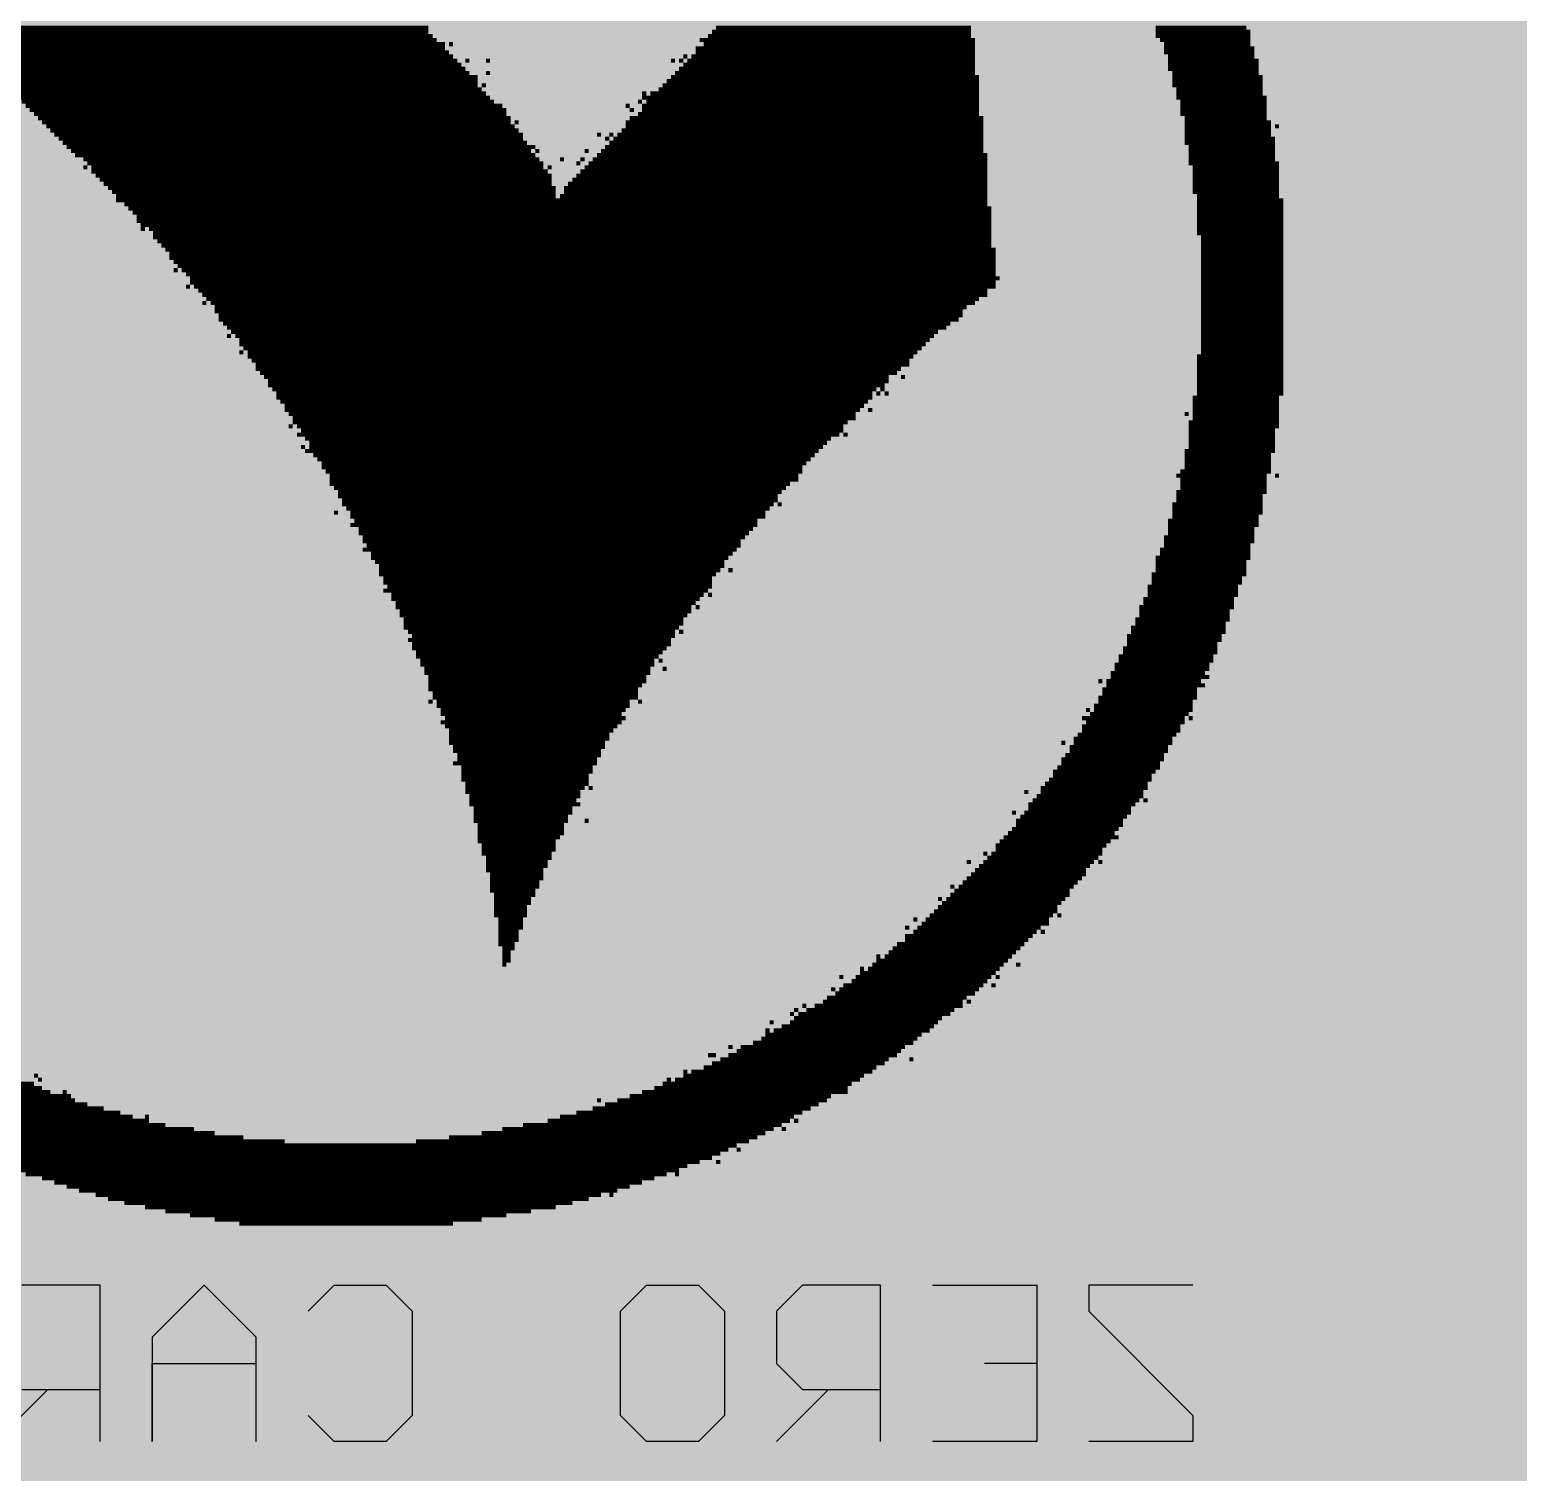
# Model space of a CAD drawing. Header units: millimetres. Extents: x 2.38 to 5.41, y 1.88 to 4.71.
# Drawn here: x 3.041 to 3.4032, y 3.8005 to 4.1515 of the extents above; entities that cross this region are included whole.
import ezdxf

# ---------------------------------------------------------------- set-up
doc = ezdxf.new("R2010")
doc.units = ezdxf.units.MM
doc.header["$MEASUREMENT"] = 0
for name, color, linetype in [('BottomLayer', 5, 'Continuous'), ('BottomOverlay', 54, 'Continuous'), ('BottomSolder', 6, 'Continuous'), ('MultiLayer', 9, 'Continuous'), ('TopLayer', 1, 'Continuous'), ('TopPaste', 8, 'Continuous'), ('TopSolder', 216, 'Continuous'), ('ViaHoleLayer', 16, 'Continuous')]:
    doc.layers.add(name, color=color, linetype=linetype)

# ---------------------------------------------------------------- blocks, each defined once
blk = doc.blocks.new('UC200T_37')
at = {"layer": 'TopLayer'}
for points in [[(0.15748, -0.06496), (0.23622, -0.06496), (0.15748, 0.06496), (0.23622, 0.06496)], [(-0.10236, -0.25394), (-0.02362, -0.25394), (-0.10236, -0.12402), (-0.02362, -0.12402)], [(0.02362, -0.25394), (0.10236, -0.25394), (0.02362, -0.12402), (0.10236, -0.12402)], [(0.15748, -0.25394), (0.23622, -0.25394), (0.15748, -0.12402), (0.23622, -0.12402)]]:
    blk.add_solid(points, dxfattribs=at)
at = {"layer": 'TopPaste'}
for points in [[(0.15748, -0.06496), (0.23622, -0.06496), (0.15748, 0.06496), (0.23622, 0.06496)], [(-0.10236, -0.25394), (-0.02362, -0.25394), (-0.10236, -0.12402), (-0.02362, -0.12402)], [(0.02362, -0.25394), (0.10236, -0.25394), (0.02362, -0.12402), (0.10236, -0.12402)], [(0.15748, -0.25394), (0.23622, -0.25394), (0.15748, -0.12402), (0.23622, -0.12402)]]:
    blk.add_solid(points, dxfattribs=at)
at = {"layer": 'TopSolder'}
for points in [[(0.15348, -0.06896), (0.24022, -0.06896), (0.15348, 0.06896), (0.24022, 0.06896)], [(-0.10636, -0.25794), (-0.01962, -0.25794), (-0.10636, -0.12002), (-0.01962, -0.12002)], [(0.01962, -0.25794), (0.10636, -0.25794), (0.01962, -0.12002), (0.10636, -0.12002)], [(0.15348, -0.25794), (0.24022, -0.25794), (0.15348, -0.12002), (0.24022, -0.12002)]]:
    blk.add_solid(points, dxfattribs=at)

msp = doc.modelspace()

# ---------------------------------------------------------------- linework, layer by layer
at = {"layer": 'BottomLayer'}
for points, const_width in [([(3.386, 3.97468), (3.386, 4.384)], 0.03), ([(3.31817, 3.942), (3.35332, 3.942)], 0.03), ([(3.292, 3.57682), (3.292, 3.91583)], 0.03), ([(3.355, 3.908), (3.366, 3.908)], 0.012), ([(3.387, 3.879), (3.799, 3.879)], 0.012), ([(3.32, 3.562), (3.32, 3.873)], 0.012)]:
    msp.add_lwpolyline(points, dxfattribs=dict(at, const_width=const_width))
for points, const_width in [([(3.386, 3.97468, -0.414214), (3.35332, 3.942)], 0.03), ([(3.415, 3.957, -0.414214), (3.366, 3.908)], 0.012), ([(3.292, 3.91583, -0.414214), (3.31817, 3.942)], 0.03), ([(3.32, 3.873, -0.414214), (3.355, 3.908)], 0.012)]:
    msp.add_lwpolyline(points, format="xyb", dxfattribs=dict(at, const_width=const_width))
for points, const_width in [([(3.3785, 3.97468, 1), (3.3935, 3.97468, 1)], 0.015), ([(3.31067, 3.942, 1), (3.32567, 3.942, 1)], 0.015), ([(3.34582, 3.942, 1), (3.36082, 3.942, 1)], 0.015), ([(3.2845, 3.91583, 1), (3.2995, 3.91583, 1)], 0.015), ([(3.352, 3.908, 1), (3.358, 3.908, 1)], 0.006), ([(3.363, 3.908, 1), (3.369, 3.908, 1)], 0.006), ([(3.38109, 3.879, 1), (3.39291, 3.879, 1)], 0.01181), ([(3.317, 3.873, 1), (3.323, 3.873, 1)], 0.006)]:
    msp.add_lwpolyline(points, format="xyb", close=True, dxfattribs=dict(at, const_width=const_width))
at = {"layer": 'BottomOverlay'}
for p, q in [((3.05809, 3.84599), (3.03909, 3.84599)), ((3.05809, 3.808), (3.05809, 3.84599)), ((3.08341, 3.84599), (3.07075, 3.83333)), ((3.09607, 3.83333), (3.08341, 3.84599)), ((3.10874, 3.83966), (3.11507, 3.84599)), ((3.11507, 3.84599), (3.12773, 3.84599)), ((3.12773, 3.84599), (3.13406, 3.83966)), ((3.18471, 3.83966), (3.19104, 3.84599)), ((3.19104, 3.84599), (3.20371, 3.84599)), ((3.20371, 3.84599), (3.21004, 3.83966)), ((3.22903, 3.84599), (3.2227, 3.83966)), ((3.24802, 3.84599), (3.22903, 3.84599)), ((3.24802, 3.808), (3.24802, 3.84599)), ((3.26069, 3.84599), (3.28601, 3.84599)), ((3.28601, 3.84599), (3.28601, 3.808)), ((3.324, 3.84599), (3.29867, 3.84599)), ((3.29867, 3.84599), (3.29867, 3.83966)), ((3.13406, 3.83966), (3.13406, 3.81433)), ((3.18471, 3.81433), (3.18471, 3.83966)), ((3.21004, 3.83966), (3.21004, 3.81433)), ((3.2227, 3.83966), (3.2227, 3.82699)), ((3.29867, 3.83966), (3.324, 3.81433)), ((3.07075, 3.83333), (3.07075, 3.808)), ((3.09607, 3.808), (3.09607, 3.83333)), ((3.07075, 3.808), (3.07075, 3.82699)), ((3.07075, 3.82699), (3.09607, 3.82699)), ((3.2227, 3.82699), (3.22903, 3.82066)), ((3.28601, 3.82699), (3.27335, 3.82699)), ((3.04542, 3.82066), (3.03276, 3.808)), ((3.03909, 3.82066), (3.05809, 3.82066)), ((3.23536, 3.82066), (3.2227, 3.808)), ((3.22903, 3.82066), (3.24802, 3.82066)), ((3.11507, 3.808), (3.10874, 3.81433)), ((3.13406, 3.81433), (3.12773, 3.808)), ((3.19104, 3.808), (3.18471, 3.81433)), ((3.21004, 3.81433), (3.20371, 3.808)), ((3.324, 3.81433), (3.324, 3.808)), ((3.12773, 3.808), (3.11507, 3.808)), ((3.20371, 3.808), (3.19104, 3.808)), ((3.28601, 3.808), (3.26069, 3.808)), ((3.324, 3.808), (3.29867, 3.808))]:
    msp.add_line(p, q, dxfattribs=at)
at = {"layer": 'BottomOverlay', "const_width": 0.001}
for points in [[(3.018, 4.152), (3.138, 4.152)], [(3.018, 4.151), (3.138, 4.151)], [(3.207, 4.151), (3.27, 4.151)], [(3.208, 4.152), (3.27, 4.152)], [(3.315, 4.152), (3.337, 4.152)], [(3.315, 4.151), (3.338, 4.151)], [(3.02, 4.15), (3.139, 4.15)], [(3.022, 4.149), (3.14, 4.149)], [(3.023, 4.148), (3.142, 4.148)], [(3.024, 4.147), (3.142, 4.147)], [(3.143, 4.148), (3.144, 4.148)], [(3.203, 4.147), (3.271, 4.147)], [(3.204, 4.149), (3.271, 4.149)], [(3.205, 4.148), (3.271, 4.148)], [(3.206, 4.15), (3.27, 4.15)], [(3.315, 4.15), (3.338, 4.15)], [(3.316, 4.149), (3.338, 4.149)], [(3.317, 4.148), (3.338, 4.148)], [(3.317, 4.147), (3.339, 4.147)], [(3.024, 4.146), (3.143, 4.146)], [(3.026, 4.145), (3.144, 4.145)], [(3.028, 4.144), (3.145, 4.144)], [(3.029, 4.143), (3.146, 4.143)], [(3.147, 4.144), (3.148, 4.144)], [(3.152, 4.144), (3.153, 4.144)], [(3.197, 4.144), (3.198, 4.144)], [(3.199, 4.144), (3.2, 4.144)], [(3.2, 4.145), (3.201, 4.145)], [(3.2, 4.143), (3.271, 4.143)], [(3.201, 4.144), (3.271, 4.144)], [(3.202, 4.145), (3.271, 4.145)], [(3.203, 4.146), (3.271, 4.146)], [(3.317, 4.146), (3.339, 4.146)], [(3.318, 4.145), (3.339, 4.145)], [(3.318, 4.144), (3.34, 4.144)], [(3.318, 4.143), (3.34, 4.143)], [(3.03, 4.142), (3.147, 4.142)], [(3.031, 4.141), (3.148, 4.141)], [(3.032, 4.14), (3.15, 4.14)], [(3.152, 4.141), (3.153, 4.141)], [(3.197, 4.14), (3.272, 4.14)], [(3.198, 4.141), (3.271, 4.141)], [(3.199, 4.142), (3.271, 4.142)], [(3.318, 4.142), (3.34, 4.142)], [(3.319, 4.141), (3.34, 4.141)], [(3.319, 4.14), (3.341, 4.14)], [(3.033, 4.139), (3.15, 4.139)], [(3.034, 4.138), (3.15, 4.138)], [(3.035, 4.137), (3.151, 4.137)], [(3.037, 4.136), (3.152, 4.136)], [(3.151, 4.138), (3.152, 4.138)], [(3.19, 4.136), (3.191, 4.136)], [(3.192, 4.136), (3.272, 4.136)], [(3.194, 4.137), (3.272, 4.137)], [(3.195, 4.138), (3.272, 4.138)], [(3.196, 4.139), (3.272, 4.139)], [(3.319, 4.139), (3.341, 4.139)], [(3.319, 4.138), (3.341, 4.138)], [(3.32, 4.137), (3.341, 4.137)], [(3.32, 4.136), (3.341, 4.136)], [(3.038, 4.135), (3.153, 4.135)], [(3.039, 4.134), (3.154, 4.134)], [(3.04, 4.133), (3.156, 4.133)], [(3.186, 4.133), (3.187, 4.133)], [(3.189, 4.134), (3.19, 4.134)], [(3.19, 4.135), (3.272, 4.135)], [(3.19, 4.133), (3.272, 4.133)], [(3.191, 4.134), (3.272, 4.134)], [(3.32, 4.135), (3.342, 4.135)], [(3.321, 4.134), (3.342, 4.134)], [(3.321, 4.133), (3.342, 4.133)], [(3.041, 4.132), (3.157, 4.132)], [(3.042, 4.131), (3.157, 4.131)], [(3.043, 4.13), (3.158, 4.13)], [(3.044, 4.129), (3.158, 4.129)], [(3.159, 4.129), (3.16, 4.129)], [(3.186, 4.129), (3.273, 4.129)], [(3.187, 4.132), (3.188, 4.132)], [(3.187, 4.13), (3.273, 4.13)], [(3.189, 4.131), (3.272, 4.131)], [(3.19, 4.132), (3.272, 4.132)], [(3.321, 4.132), (3.342, 4.132)], [(3.321, 4.131), (3.342, 4.131)], [(3.322, 4.13), (3.342, 4.13)], [(3.322, 4.129), (3.343, 4.129)], [(3.045, 4.128), (3.159, 4.128)], [(3.046, 4.127), (3.16, 4.127)], [(3.047, 4.126), (3.161, 4.126)], [(3.048, 4.125), (3.161, 4.125)], [(3.179, 4.126), (3.18, 4.126)], [(3.181, 4.125), (3.182, 4.125)], [(3.182, 4.126), (3.183, 4.126)], [(3.183, 4.125), (3.273, 4.125)], [(3.184, 4.126), (3.273, 4.126)], [(3.185, 4.127), (3.273, 4.127)], [(3.186, 4.128), (3.273, 4.128)], [(3.322, 4.128), (3.343, 4.128)], [(3.322, 4.127), (3.343, 4.127)], [(3.322, 4.126), (3.343, 4.126)], [(3.322, 4.125), (3.344, 4.125)], [(3.344, 4.128), (3.345, 4.128)], [(3.049, 4.124), (3.162, 4.124)], [(3.05, 4.123), (3.164, 4.123)], [(3.051, 4.122), (3.163, 4.122)], [(3.164, 4.122), (3.165, 4.122)], [(3.176, 4.122), (3.177, 4.122)], [(3.18, 4.122), (3.273, 4.122)], [(3.181, 4.123), (3.273, 4.123)], [(3.182, 4.124), (3.273, 4.124)], [(3.322, 4.124), (3.344, 4.124)], [(3.323, 4.123), (3.344, 4.123)], [(3.323, 4.122), (3.344, 4.122)], [(3.052, 4.121), (3.164, 4.121)], [(3.054, 4.12), (3.165, 4.12)], [(3.054, 4.118), (3.055, 4.118)], [(3.055, 4.119), (3.166, 4.119)], [(3.056, 4.118), (3.166, 4.118)], [(3.167, 4.118), (3.168, 4.118)], [(3.17, 4.12), (3.171, 4.12)], [(3.174, 4.119), (3.175, 4.119)], [(3.175, 4.12), (3.176, 4.12)], [(3.176, 4.118), (3.274, 4.118)], [(3.177, 4.119), (3.274, 4.119)], [(3.178, 4.12), (3.274, 4.12)], [(3.179, 4.121), (3.274, 4.121)], [(3.323, 4.121), (3.344, 4.121)], [(3.323, 4.12), (3.344, 4.12)], [(3.323, 4.119), (3.345, 4.119)], [(3.324, 4.118), (3.345, 4.118)], [(3.056, 4.117), (3.167, 4.117)], [(3.057, 4.116), (3.168, 4.116)], [(3.058, 4.115), (3.168, 4.115)], [(3.059, 4.114), (3.168, 4.114)], [(3.172, 4.114), (3.274, 4.114)], [(3.173, 4.115), (3.274, 4.115)], [(3.174, 4.116), (3.274, 4.116)], [(3.175, 4.117), (3.274, 4.117)], [(3.324, 4.117), (3.345, 4.117)], [(3.324, 4.116), (3.345, 4.116)], [(3.324, 4.115), (3.345, 4.115)], [(3.324, 4.114), (3.345, 4.114)], [(3.06, 4.113), (3.169, 4.113)], [(3.061, 4.112), (3.169, 4.112)], [(3.062, 4.111), (3.169, 4.111)], [(3.17, 4.111), (3.274, 4.111)], [(3.171, 4.113), (3.274, 4.113)], [(3.171, 4.112), (3.274, 4.112)], [(3.324, 4.113), (3.345, 4.113)], [(3.324, 4.112), (3.345, 4.112)], [(3.325, 4.111), (3.345, 4.111)], [(3.062, 4.11), (3.274, 4.11)], [(3.064, 4.109), (3.274, 4.109)], [(3.065, 4.108), (3.275, 4.108)], [(3.066, 4.107), (3.275, 4.107)], [(3.325, 4.11), (3.346, 4.11)], [(3.325, 4.109), (3.346, 4.109)], [(3.325, 4.108), (3.346, 4.108)], [(3.325, 4.107), (3.346, 4.107)], [(3.067, 4.106), (3.275, 4.106)], [(3.067, 4.105), (3.275, 4.105)], [(3.068, 4.104), (3.275, 4.104)], [(3.325, 4.106), (3.346, 4.106)], [(3.325, 4.105), (3.346, 4.105)], [(3.325, 4.104), (3.346, 4.104)], [(3.068, 4.103), (3.069, 4.103)], [(3.07, 4.103), (3.275, 4.103)], [(3.071, 4.102), (3.275, 4.102)], [(3.071, 4.101), (3.275, 4.101)], [(3.072, 4.1), (3.275, 4.1)], [(3.325, 4.103), (3.346, 4.103)], [(3.325, 4.102), (3.346, 4.102)], [(3.326, 4.101), (3.346, 4.101)], [(3.326, 4.1), (3.346, 4.1)], [(3.073, 4.099), (3.275, 4.099)], [(3.074, 4.098), (3.276, 4.098)], [(3.075, 4.097), (3.276, 4.097)], [(3.075, 4.096), (3.276, 4.096)], [(3.326, 4.099), (3.346, 4.099)], [(3.326, 4.098), (3.346, 4.098)], [(3.326, 4.097), (3.346, 4.097)], [(3.326, 4.096), (3.346, 4.096)], [(3.076, 4.095), (3.276, 4.095)], [(3.076, 4.093), (3.077, 4.093)], [(3.077, 4.094), (3.276, 4.094)], [(3.078, 4.093), (3.276, 4.093)], [(3.326, 4.095), (3.346, 4.095)], [(3.326, 4.094), (3.346, 4.094)], [(3.326, 4.093), (3.346, 4.093)], [(3.079, 4.092), (3.276, 4.092)], [(3.079, 4.089), (3.08, 4.089)], [(3.08, 4.091), (3.277, 4.091)], [(3.08, 4.09), (3.276, 4.09)], [(3.081, 4.089), (3.276, 4.089)], [(3.326, 4.092), (3.346, 4.092)], [(3.326, 4.091), (3.346, 4.091)], [(3.326, 4.09), (3.346, 4.09)], [(3.326, 4.089), (3.346, 4.089)], [(3.082, 4.088), (3.274, 4.088)], [(3.083, 4.087), (3.274, 4.087)], [(3.083, 4.085), (3.084, 4.085)], [(3.084, 4.086), (3.272, 4.086)], [(3.085, 4.085), (3.271, 4.085)], [(3.326, 4.088), (3.346, 4.088)], [(3.326, 4.087), (3.346, 4.087)], [(3.326, 4.086), (3.346, 4.086)], [(3.326, 4.085), (3.346, 4.085)], [(3.086, 4.084), (3.269, 4.084)], [(3.086, 4.083), (3.268, 4.083)], [(3.087, 4.082), (3.268, 4.082)], [(3.326, 4.084), (3.346, 4.084)], [(3.326, 4.083), (3.346, 4.083)], [(3.326, 4.082), (3.346, 4.082)], [(3.087, 4.081), (3.267, 4.081)], [(3.088, 4.08), (3.265, 4.08)], [(3.089, 4.079), (3.264, 4.079)], [(3.09, 4.078), (3.262, 4.078)], [(3.326, 4.081), (3.346, 4.081)], [(3.326, 4.08), (3.346, 4.08)], [(3.326, 4.079), (3.346, 4.079)], [(3.326, 4.078), (3.346, 4.078)], [(3.089, 4.077), (3.09, 4.077)], [(3.091, 4.077), (3.261, 4.077)], [(3.092, 4.076), (3.26, 4.076)], [(3.092, 4.075), (3.259, 4.075)], [(3.326, 4.077), (3.346, 4.077)], [(3.326, 4.076), (3.346, 4.076)], [(3.326, 4.075), (3.346, 4.075)], [(3.092, 4.073), (3.093, 4.073)], [(3.093, 4.074), (3.258, 4.074)], [(3.094, 4.073), (3.257, 4.073)], [(3.094, 4.072), (3.256, 4.072)], [(3.095, 4.071), (3.255, 4.071)], [(3.325, 4.072), (3.346, 4.072)], [(3.325, 4.071), (3.346, 4.071)], [(3.326, 4.074), (3.346, 4.074)], [(3.326, 4.073), (3.346, 4.073)], [(3.096, 4.07), (3.255, 4.07)], [(3.096, 4.069), (3.253, 4.069)], [(3.097, 4.068), (3.252, 4.068)], [(3.098, 4.067), (3.25, 4.067)], [(3.253, 4.067), (3.254, 4.067)], [(3.325, 4.07), (3.346, 4.07)], [(3.325, 4.069), (3.346, 4.069)], [(3.325, 4.068), (3.346, 4.068)], [(3.325, 4.067), (3.346, 4.067)], [(3.099, 4.066), (3.25, 4.066)], [(3.099, 4.065), (3.249, 4.065)], [(3.1, 4.064), (3.247, 4.064)], [(3.248, 4.064), (3.249, 4.064)], [(3.325, 4.066), (3.346, 4.066)], [(3.325, 4.065), (3.346, 4.065)], [(3.325, 4.064), (3.346, 4.064)], [(3.101, 4.063), (3.246, 4.063)], [(3.101, 4.062), (3.246, 4.062)], [(3.102, 4.061), (3.245, 4.061)], [(3.103, 4.06), (3.244, 4.06)], [(3.247, 4.063), (3.248, 4.063)], [(3.249, 4.063), (3.25, 4.063)], [(3.324, 4.062), (3.345, 4.062)], [(3.324, 4.061), (3.345, 4.061)], [(3.324, 4.06), (3.345, 4.06)], [(3.325, 4.063), (3.346, 4.063)], [(3.103, 4.059), (3.243, 4.059)], [(3.104, 4.058), (3.242, 4.058)], [(3.105, 4.057), (3.242, 4.057)], [(3.245, 4.059), (3.246, 4.059)], [(3.322, 4.058), (3.323, 4.058)], [(3.324, 4.059), (3.345, 4.059)], [(3.324, 4.058), (3.345, 4.058)], [(3.324, 4.057), (3.345, 4.057)], [(3.104, 4.055), (3.105, 4.055)], [(3.105, 4.056), (3.24, 4.056)], [(3.106, 4.055), (3.239, 4.055)], [(3.106, 4.053), (3.238, 4.053)], [(3.107, 4.054), (3.239, 4.054)], [(3.239, 4.053), (3.24, 4.053)], [(3.323, 4.056), (3.345, 4.056)], [(3.323, 4.055), (3.345, 4.055)], [(3.323, 4.054), (3.344, 4.054)], [(3.323, 4.053), (3.344, 4.053)], [(3.107, 4.05), (3.108, 4.05)], [(3.108, 4.052), (3.236, 4.052)], [(3.108, 4.049), (3.233, 4.049)], [(3.109, 4.051), (3.235, 4.051)], [(3.109, 4.05), (3.234, 4.05)], [(3.322, 4.049), (3.344, 4.049)], [(3.323, 4.052), (3.344, 4.052)], [(3.323, 4.051), (3.344, 4.051)], [(3.323, 4.05), (3.344, 4.05)], [(3.11, 4.048), (3.232, 4.048)], [(3.111, 4.047), (3.231, 4.047)], [(3.112, 4.046), (3.23, 4.046)], [(3.322, 4.048), (3.343, 4.048)], [(3.322, 4.047), (3.343, 4.047)], [(3.322, 4.046), (3.343, 4.046)], [(3.112, 4.045), (3.229, 4.045)], [(3.113, 4.044), (3.229, 4.044)], [(3.114, 4.043), (3.228, 4.043)], [(3.114, 4.042), (3.228, 4.042)], [(3.32, 4.043), (3.342, 4.043)], [(3.321, 4.044), (3.343, 4.044)], [(3.321, 4.042), (3.342, 4.042)], [(3.322, 4.045), (3.343, 4.045)], [(3.344, 4.043), (3.345, 4.043)], [(3.114, 4.041), (3.226, 4.041)], [(3.115, 4.04), (3.225, 4.04)], [(3.116, 4.039), (3.224, 4.039)], [(3.116, 4.038), (3.223, 4.038)], [(3.32, 4.039), (3.342, 4.039)], [(3.32, 4.038), (3.341, 4.038)], [(3.321, 4.041), (3.342, 4.041)], [(3.321, 4.04), (3.342, 4.04)], [(3.117, 4.037), (3.223, 4.037)], [(3.117, 4.036), (3.222, 4.036)], [(3.118, 4.035), (3.221, 4.035)], [(3.223, 4.036), (3.224, 4.036)], [(3.319, 4.036), (3.341, 4.036)], [(3.319, 4.035), (3.341, 4.035)], [(3.32, 4.037), (3.341, 4.037)], [(3.115, 4.034), (3.116, 4.034)], [(3.119, 4.034), (3.22, 4.034)], [(3.119, 4.033), (3.22, 4.033)], [(3.119, 4.031), (3.218, 4.031)], [(3.12, 4.032), (3.218, 4.032)], [(3.318, 4.032), (3.34, 4.032)], [(3.318, 4.031), (3.34, 4.031)], [(3.319, 4.034), (3.341, 4.034)], [(3.319, 4.033), (3.34, 4.033)], [(3.121, 4.03), (3.217, 4.03)], [(3.121, 4.029), (3.216, 4.029)], [(3.122, 4.028), (3.215, 4.028)], [(3.317, 4.028), (3.339, 4.028)], [(3.318, 4.03), (3.339, 4.03)], [(3.318, 4.029), (3.339, 4.029)], [(3.122, 4.027), (3.214, 4.027)], [(3.122, 4.025), (3.213, 4.025)], [(3.123, 4.026), (3.214, 4.026)], [(3.124, 4.024), (3.212, 4.024)], [(3.316, 4.025), (3.338, 4.025)], [(3.316, 4.024), (3.338, 4.024)], [(3.317, 4.027), (3.339, 4.027)], [(3.317, 4.026), (3.338, 4.026)], [(3.124, 4.023), (3.211, 4.023)], [(3.125, 4.022), (3.21, 4.022)], [(3.126, 4.021), (3.21, 4.021)], [(3.126, 4.02), (3.209, 4.02)], [(3.211, 4.02), (3.212, 4.02)], [(3.315, 4.023), (3.338, 4.023)], [(3.315, 4.022), (3.337, 4.022)], [(3.315, 4.021), (3.337, 4.021)], [(3.315, 4.02), (3.337, 4.02)], [(3.126, 4.019), (3.208, 4.019)], [(3.127, 4.018), (3.207, 4.018)], [(3.127, 4.017), (3.207, 4.017)], [(3.314, 4.019), (3.337, 4.019)], [(3.314, 4.018), (3.336, 4.018)], [(3.314, 4.017), (3.336, 4.017)], [(3.127, 4.015), (3.206, 4.015)], [(3.128, 4.016), (3.207, 4.016)], [(3.129, 4.014), (3.205, 4.014)], [(3.129, 4.013), (3.204, 4.013)], [(3.206, 4.014), (3.207, 4.014)], [(3.312, 4.013), (3.334, 4.013)], [(3.313, 4.016), (3.335, 4.016)], [(3.313, 4.015), (3.335, 4.015)], [(3.313, 4.014), (3.335, 4.014)], [(3.13, 4.012), (3.203, 4.012)], [(3.13, 4.011), (3.202, 4.011)], [(3.131, 4.01), (3.202, 4.01)], [(3.131, 4.009), (3.201, 4.009)], [(3.203, 4.011), (3.204, 4.011)], [(3.311, 4.011), (3.334, 4.011)], [(3.311, 4.01), (3.333, 4.01)], [(3.311, 4.009), (3.333, 4.009)], [(3.312, 4.012), (3.334, 4.012)], [(3.132, 4.008), (3.2, 4.008)], [(3.132, 4.007), (3.2, 4.007)], [(3.132, 4.006), (3.199, 4.006)], [(3.309, 4.006), (3.332, 4.006)], [(3.31, 4.008), (3.333, 4.008)], [(3.31, 4.007), (3.332, 4.007)], [(3.133, 4.005), (3.198, 4.005)], [(3.133, 4.003), (3.197, 4.003)], [(3.134, 4.004), (3.198, 4.004)], [(3.134, 4.002), (3.197, 4.002)], [(3.199, 4.005), (3.2, 4.005)], [(3.308, 4.004), (3.331, 4.004)], [(3.308, 4.003), (3.331, 4.003)], [(3.308, 4.002), (3.33, 4.002)], [(3.309, 4.005), (3.332, 4.005)], [(3.134, 4.001), (3.196, 4.001)], [(3.135, 4), (3.195, 4)], [(3.135, 3.999), (3.194, 3.999)], [(3.306, 3.999), (3.329, 3.999)], [(3.307, 4.001), (3.33, 4.001)], [(3.307, 4), (3.33, 4)], [(3.136, 3.998), (3.193, 3.998)], [(3.136, 3.997), (3.193, 3.997)], [(3.137, 3.996), (3.192, 3.996)], [(3.137, 3.995), (3.192, 3.995)], [(3.194, 3.998), (3.195, 3.998)], [(3.195, 3.996), (3.196, 3.996)], [(3.304, 3.995), (3.327, 3.995)], [(3.305, 3.997), (3.328, 3.997)], [(3.305, 3.996), (3.328, 3.996)], [(3.306, 3.998), (3.329, 3.998)], [(3.138, 3.994), (3.191, 3.994)], [(3.138, 3.993), (3.191, 3.993)], [(3.138, 3.992), (3.19, 3.992)], [(3.138, 3.991), (3.189, 3.991)], [(3.301, 3.993), (3.302, 3.993)], [(3.302, 3.991), (3.325, 3.991)], [(3.303, 3.993), (3.326, 3.993)], [(3.303, 3.992), (3.327, 3.992)], [(3.304, 3.994), (3.328, 3.994)], [(3.138, 3.988), (3.139, 3.988)], [(3.139, 3.99), (3.189, 3.99)], [(3.139, 3.989), (3.189, 3.989)], [(3.14, 3.988), (3.187, 3.988)], [(3.189, 3.988), (3.19, 3.988)], [(3.301, 3.989), (3.325, 3.989)], [(3.301, 3.988), (3.324, 3.988)], [(3.302, 3.99), (3.325, 3.99)], [(3.14, 3.987), (3.187, 3.987)], [(3.141, 3.986), (3.186, 3.986)], [(3.141, 3.985), (3.185, 3.985)], [(3.142, 3.984), (3.186, 3.984)], [(3.297, 3.984), (3.322, 3.984)], [(3.298, 3.986), (3.299, 3.986)], [(3.299, 3.985), (3.323, 3.985)], [(3.3, 3.987), (3.324, 3.987)], [(3.3, 3.986), (3.324, 3.986)], [(3.323, 3.984), (3.324, 3.984)], [(3.141, 3.983), (3.185, 3.983)], [(3.142, 3.982), (3.184, 3.982)], [(3.143, 3.981), (3.183, 3.981)], [(3.143, 3.98), (3.182, 3.98)], [(3.296, 3.98), (3.32, 3.98)], [(3.297, 3.982), (3.321, 3.982)], [(3.297, 3.981), (3.321, 3.981)], [(3.298, 3.983), (3.322, 3.983)], [(3.143, 3.979), (3.182, 3.979)], [(3.143, 3.978), (3.181, 3.978)], [(3.144, 3.977), (3.181, 3.977)], [(3.292, 3.978), (3.293, 3.978)], [(3.294, 3.977), (3.318, 3.977)], [(3.295, 3.979), (3.319, 3.979)], [(3.295, 3.978), (3.319, 3.978)], [(3.144, 3.976), (3.18, 3.976)], [(3.144, 3.973), (3.179, 3.973)], [(3.145, 3.975), (3.18, 3.975)], [(3.145, 3.974), (3.179, 3.974)], [(3.292, 3.974), (3.317, 3.974)], [(3.292, 3.973), (3.316, 3.973)], [(3.293, 3.975), (3.317, 3.975)], [(3.294, 3.976), (3.318, 3.976)], [(3.146, 3.972), (3.178, 3.972)], [(3.146, 3.971), (3.178, 3.971)], [(3.146, 3.97), (3.177, 3.97)], [(3.29, 3.971), (3.315, 3.971)], [(3.29, 3.97), (3.314, 3.97)], [(3.291, 3.972), (3.316, 3.972)], [(3.146, 3.969), (3.177, 3.969)], [(3.147, 3.968), (3.177, 3.968)], [(3.147, 3.967), (3.176, 3.967)], [(3.147, 3.966), (3.175, 3.966)], [(3.177, 3.967), (3.178, 3.967)], [(3.283, 3.966), (3.284, 3.966)], [(3.287, 3.967), (3.313, 3.967)], [(3.287, 3.966), (3.312, 3.966)], [(3.288, 3.968), (3.313, 3.968)], [(3.289, 3.969), (3.314, 3.969)], [(3.148, 3.965), (3.175, 3.965)], [(3.148, 3.964), (3.174, 3.964)], [(3.148, 3.963), (3.175, 3.963)], [(3.149, 3.962), (3.173, 3.962)], [(3.284, 3.963), (3.31, 3.963)], [(3.284, 3.962), (3.309, 3.962)], [(3.285, 3.964), (3.311, 3.964)], [(3.286, 3.965), (3.312, 3.965)], [(3.312, 3.964), (3.313, 3.964)], [(3.149, 3.961), (3.173, 3.961)], [(3.149, 3.96), (3.172, 3.96)], [(3.149, 3.959), (3.172, 3.959)], [(3.176, 3.959), (3.177, 3.959)], [(3.28, 3.961), (3.281, 3.961)], [(3.281, 3.959), (3.307, 3.959)], [(3.282, 3.96), (3.308, 3.96)], [(3.283, 3.961), (3.309, 3.961)], [(3.15, 3.958), (3.171, 3.958)], [(3.15, 3.957), (3.171, 3.957)], [(3.15, 3.956), (3.171, 3.956)], [(3.15, 3.955), (3.17, 3.955)], [(3.278, 3.955), (3.306, 3.955)], [(3.279, 3.956), (3.305, 3.956)], [(3.28, 3.957), (3.306, 3.957)], [(3.281, 3.958), (3.307, 3.958)], [(3.15, 3.954), (3.169, 3.954)], [(3.151, 3.953), (3.169, 3.953)], [(3.151, 3.952), (3.169, 3.952)], [(3.151, 3.951), (3.168, 3.951)], [(3.273, 3.951), (3.274, 3.951)], [(3.275, 3.951), (3.302, 3.951)], [(3.276, 3.953), (3.303, 3.953)], [(3.276, 3.952), (3.302, 3.952)], [(3.277, 3.954), (3.304, 3.954)], [(3.152, 3.95), (3.168, 3.95)], [(3.152, 3.949), (3.167, 3.949)], [(3.152, 3.948), (3.167, 3.948)], [(3.269, 3.949), (3.27, 3.949)], [(3.272, 3.948), (3.299, 3.948)], [(3.273, 3.949), (3.3, 3.949)], [(3.274, 3.95), (3.301, 3.95)], [(3.301, 3.949), (3.302, 3.949)], [(3.152, 3.947), (3.166, 3.947)], [(3.153, 3.946), (3.166, 3.946)], [(3.153, 3.945), (3.166, 3.945)], [(3.153, 3.944), (3.165, 3.944)], [(3.268, 3.944), (3.296, 3.944)], [(3.269, 3.945), (3.297, 3.945)], [(3.27, 3.946), (3.298, 3.946)], [(3.271, 3.947), (3.298, 3.947)], [(3.153, 3.943), (3.165, 3.943)], [(3.153, 3.942), (3.164, 3.942)], [(3.154, 3.941), (3.164, 3.941)], [(3.265, 3.943), (3.266, 3.943)], [(3.265, 3.941), (3.294, 3.941)], [(3.266, 3.942), (3.294, 3.942)], [(3.267, 3.943), (3.295, 3.943)], [(3.154, 3.94), (3.163, 3.94)], [(3.154, 3.939), (3.163, 3.939)], [(3.154, 3.938), (3.162, 3.938)], [(3.154, 3.937), (3.162, 3.937)], [(3.261, 3.937), (3.291, 3.937)], [(3.262, 3.94), (3.263, 3.94)], [(3.262, 3.938), (3.291, 3.938)], [(3.263, 3.939), (3.292, 3.939)], [(3.264, 3.94), (3.293, 3.94)], [(3.154, 3.936), (3.162, 3.936)], [(3.155, 3.935), (3.161, 3.935)], [(3.155, 3.934), (3.161, 3.934)], [(3.155, 3.933), (3.161, 3.933)], [(3.254, 3.933), (3.255, 3.933)], [(3.256, 3.935), (3.257, 3.935)], [(3.257, 3.933), (3.287, 3.933)], [(3.258, 3.934), (3.289, 3.934)], [(3.259, 3.935), (3.289, 3.935)], [(3.26, 3.936), (3.29, 3.936)], [(3.291, 3.936), (3.292, 3.936)], [(3.155, 3.932), (3.16, 3.932)], [(3.155, 3.931), (3.16, 3.931)], [(3.155, 3.93), (3.16, 3.93)], [(3.254, 3.931), (3.285, 3.931)], [(3.254, 3.93), (3.284, 3.93)], [(3.256, 3.932), (3.286, 3.932)], [(3.287, 3.932), (3.288, 3.932)], [(3.155, 3.929), (3.159, 3.929)], [(3.156, 3.928), (3.159, 3.928)], [(3.156, 3.927), (3.158, 3.927)], [(3.156, 3.926), (3.158, 3.926)], [(3.247, 3.926), (3.248, 3.926)], [(3.249, 3.926), (3.28, 3.926)], [(3.25, 3.927), (3.281, 3.927)], [(3.251, 3.928), (3.282, 3.928)], [(3.252, 3.929), (3.283, 3.929)], [(3.156, 3.925), (3.158, 3.925)], [(3.156, 3.924), (3.157, 3.924)], [(3.243, 3.923), (3.244, 3.923)], [(3.245, 3.923), (3.277, 3.923)], [(3.246, 3.924), (3.278, 3.924)], [(3.247, 3.925), (3.279, 3.925)], [(3.281, 3.924), (3.282, 3.924)], [(3.238, 3.921), (3.239, 3.921)], [(3.239, 3.919), (3.273, 3.919)], [(3.241, 3.92), (3.274, 3.92)], [(3.242, 3.921), (3.275, 3.921)], [(3.243, 3.922), (3.276, 3.922)], [(3.275, 3.919), (3.276, 3.919)], [(3.276, 3.921), (3.277, 3.921)], [(3.234, 3.915), (3.268, 3.915)], [(3.235, 3.916), (3.269, 3.916)], [(3.236, 3.918), (3.237, 3.918)], [(3.237, 3.917), (3.271, 3.917)], [(3.238, 3.918), (3.272, 3.918)], [(3.269, 3.915), (3.27, 3.915)], [(3.226, 3.912), (3.227, 3.912)], [(3.227, 3.913), (3.228, 3.913)], [(3.228, 3.912), (3.265, 3.912)], [(3.229, 3.914), (3.23, 3.914)], [(3.23, 3.913), (3.266, 3.913)], [(3.232, 3.914), (3.268, 3.914)], [(3.22, 3.908), (3.221, 3.908)], [(3.221, 3.91), (3.222, 3.91)], [(3.222, 3.908), (3.26, 3.908)], [(3.224, 3.909), (3.261, 3.909)], [(3.226, 3.91), (3.262, 3.91)], [(3.227, 3.911), (3.263, 3.911)], [(3.211, 3.904), (3.212, 3.904)], [(3.214, 3.904), (3.254, 3.904)], [(3.217, 3.905), (3.256, 3.905)], [(3.219, 3.906), (3.257, 3.906)], [(3.22, 3.907), (3.258, 3.907)], [(3.206, 3.902), (3.208, 3.902)], [(3.209, 3.901), (3.25, 3.901)], [(3.211, 3.902), (3.252, 3.902)], [(3.213, 3.903), (3.253, 3.903)], [(3.255, 3.901), (3.256, 3.901)], [(3.042, 3.897), (3.043, 3.897)], [(3.2, 3.898), (3.201, 3.898)], [(3.2, 3.897), (3.244, 3.897)], [(3.202, 3.898), (3.246, 3.898)], [(3.205, 3.899), (3.247, 3.899)], [(3.207, 3.9), (3.249, 3.9)], [(2.997, 3.895), (3.042, 3.895)], [(2.998, 3.894), (3.044, 3.894)], [(3.043, 3.896), (3.044, 3.896)], [(3.193, 3.894), (3.24, 3.894)], [(3.195, 3.895), (3.241, 3.895)], [(3.196, 3.896), (3.197, 3.896)], [(3.198, 3.896), (3.243, 3.896)], [(3, 3.893), (3.046, 3.893)], [(3.002, 3.892), (3.051, 3.892)], [(3.003, 3.891), (3.052, 3.891)], [(3.004, 3.89), (3.055, 3.89)], [(3.049, 3.893), (3.05, 3.893)], [(3.179, 3.891), (3.18, 3.891)], [(3.181, 3.89), (3.233, 3.89)], [(3.184, 3.891), (3.235, 3.891)], [(3.187, 3.892), (3.236, 3.892)], [(3.19, 3.893), (3.24, 3.893)], [(3.007, 3.889), (3.059, 3.889)], [(3.008, 3.888), (3.063, 3.888)], [(3.01, 3.887), (3.066, 3.887)], [(3.012, 3.886), (3.07, 3.886)], [(3.069, 3.887), (3.07, 3.887)], [(3.167, 3.886), (3.226, 3.886)], [(3.17, 3.887), (3.227, 3.887)], [(3.174, 3.888), (3.229, 3.888)], [(3.178, 3.889), (3.231, 3.889)], [(3.227, 3.886), (3.228, 3.886)], [(3.013, 3.885), (3.074, 3.885)], [(3.016, 3.884), (3.081, 3.884)], [(3.018, 3.883), (3.086, 3.883)], [(3.151, 3.883), (3.22, 3.883)], [(3.156, 3.884), (3.222, 3.884)], [(3.161, 3.885), (3.224, 3.885)], [(3.224, 3.884), (3.225, 3.884)], [(3.019, 3.882), (3.093, 3.882)], [(3.022, 3.881), (3.103, 3.881)], [(3.024, 3.88), (3.213, 3.88)], [(3.025, 3.879), (3.211, 3.879)], [(3.135, 3.881), (3.216, 3.881)], [(3.143, 3.882), (3.218, 3.882)], [(3.213, 3.879), (3.214, 3.879)], [(3.028, 3.878), (3.209, 3.878)], [(3.031, 3.877), (3.207, 3.877)], [(3.033, 3.876), (3.204, 3.876)], [(3.035, 3.875), (3.201, 3.875)], [(3.208, 3.876), (3.209, 3.876)], [(3.038, 3.874), (3.199, 3.874)], [(3.04, 3.873), (3.196, 3.873)], [(3.044, 3.872), (3.193, 3.872)], [(3.198, 3.873), (3.199, 3.873)], [(3.047, 3.871), (3.19, 3.871)], [(3.05, 3.87), (3.187, 3.87)], [(3.053, 3.869), (3.184, 3.869)], [(3.057, 3.868), (3.18, 3.868)], [(3.182, 3.868), (3.183, 3.868)], [(3.06, 3.867), (3.177, 3.867)], [(3.064, 3.866), (3.173, 3.866)], [(3.069, 3.865), (3.169, 3.865)], [(3.074, 3.864), (3.163, 3.864)], [(3.08, 3.863), (3.157, 3.863)], [(3.086, 3.862), (3.151, 3.862)], [(3.092, 3.861), (3.144, 3.861)]]:
    msp.add_lwpolyline(points, dxfattribs=at)
at = {"layer": 'BottomSolder', "const_width": 0.01581}
msp.add_lwpolyline([(3.37909, 3.879, 1), (3.39491, 3.879, 1)], format="xyb", close=True, dxfattribs=at)
at = {"layer": 'MultiLayer', "const_width": 0.01181}
msp.add_lwpolyline([(3.38109, 3.879, 1), (3.39291, 3.879, 1)], format="xyb", close=True, dxfattribs=at)
at = {"layer": 'TopLayer', "const_width": 0.03}
for points in [[(2.98513, 4.081), (3.62669, 4.081)], [(2.98413, 3.891), (3.62569, 3.891)]]:
    msp.add_lwpolyline(points, dxfattribs=at)
at = {"layer": 'TopLayer', "const_width": 0.01181}
msp.add_lwpolyline([(3.38109, 3.879, 1), (3.39291, 3.879, 1)], format="xyb", close=True, dxfattribs=at)
at = {"layer": 'TopLayer'}
msp.add_solid([(3.009, 3.543), (3.602, 3.543), (3.009, 4.219), (3.602, 4.219)], dxfattribs=at)
at = {"layer": 'TopSolder', "const_width": 0.01581}
msp.add_lwpolyline([(3.37909, 3.879, 1), (3.39491, 3.879, 1)], format="xyb", close=True, dxfattribs=at)
at = {"layer": 'ViaHoleLayer', "const_width": 0.00591}
msp.add_lwpolyline([(3.38405, 3.879, 1), (3.38995, 3.879, 1)], format="xyb", close=True, dxfattribs=at)

# ---------------------------------------------------------------- block references
at = {"rotation": 180}
msp.add_blockref('UC200T_37', (3.30499, 3.89302), dxfattribs=at)

doc.saveas('drawing.dxf')
